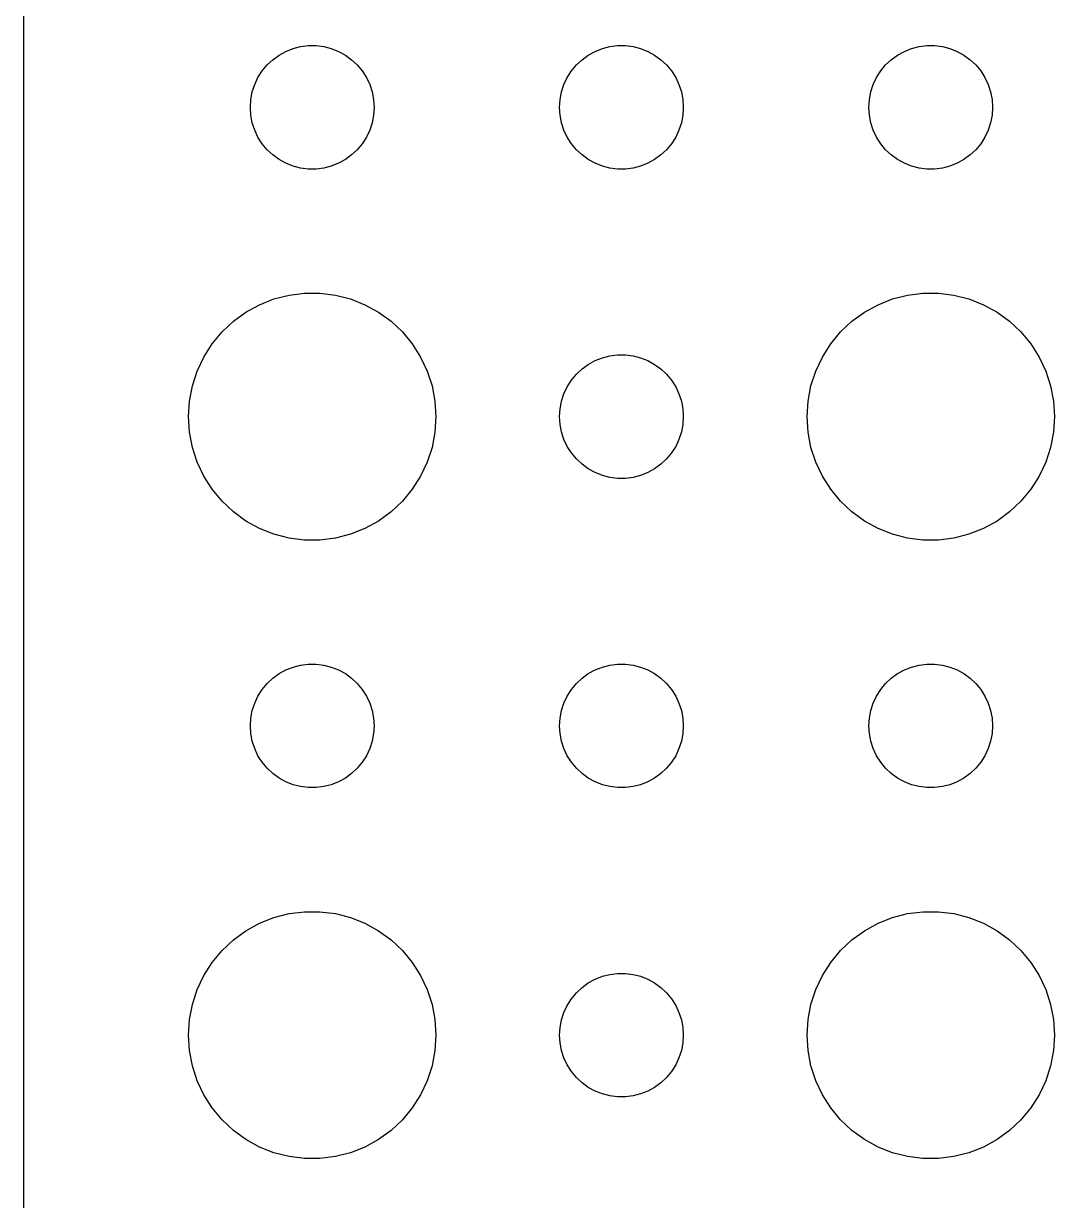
# Model space of a CAD drawing. Header units: metres. Extents: x -104 to 104, y -104 to 104.
# Drawn here: x -104.5 to -79.5, y -56.51 to -27.97 of the extents above; entities that cross this region are included whole.
import ezdxf

# ---------------------------------------------------------------- set-up
doc = ezdxf.new("R2010")
doc.units = ezdxf.units.M

msp = doc.modelspace()

# ---------------------------------------------------------------- linework, layer by layer
for p, q in [((-104.5, 99.5), (-104.5, -99.5)), ((-97.9635, -28.5734), (-97.7811, -28.5266)), ((-97.7811, -28.5266), (-97.5942, -28.503)), ((-97.5942, -28.503), (-97.4058, -28.503)), ((-97.4058, -28.503), (-97.2189, -28.5266)), ((-97.2189, -28.5266), (-97.0365, -28.5734)), ((-90.4635, -28.5734), (-90.2811, -28.5266)), ((-90.2811, -28.5266), (-90.0942, -28.503)), ((-90.0942, -28.503), (-89.9058, -28.503)), ((-89.9058, -28.503), (-89.7189, -28.5266)), ((-89.7189, -28.5266), (-89.5365, -28.5734)), ((-82.9635, -28.5734), (-82.7811, -28.5266)), ((-82.7811, -28.5266), (-82.5942, -28.503)), ((-82.5942, -28.503), (-82.4058, -28.503)), ((-82.4058, -28.503), (-82.2189, -28.5266)), ((-82.2189, -28.5266), (-82.0365, -28.5734)), ((-98.4561, -28.8442), (-98.3037, -28.7335)), ((-98.3037, -28.7335), (-98.1387, -28.6427)), ((-98.1387, -28.6427), (-97.9635, -28.5734)), ((-97.0365, -28.5734), (-96.8613, -28.6427)), ((-96.8613, -28.6427), (-96.6963, -28.7335)), ((-96.6963, -28.7335), (-96.5439, -28.8442)), ((-90.9561, -28.8442), (-90.8037, -28.7335)), ((-90.8037, -28.7335), (-90.6387, -28.6427)), ((-90.6387, -28.6427), (-90.4635, -28.5734)), ((-89.5365, -28.5734), (-89.3613, -28.6427)), ((-89.3613, -28.6427), (-89.1963, -28.7335)), ((-89.1963, -28.7335), (-89.0439, -28.8442)), ((-83.4561, -28.8442), (-83.3037, -28.7335)), ((-83.3037, -28.7335), (-83.1387, -28.6427)), ((-83.1387, -28.6427), (-82.9635, -28.5734)), ((-82.0365, -28.5734), (-81.8613, -28.6427)), ((-81.8613, -28.6427), (-81.6963, -28.7335)), ((-81.6963, -28.7335), (-81.5439, -28.8442)), ((-98.7135, -29.1183), (-98.5934, -28.9732)), ((-98.5934, -28.9732), (-98.4561, -28.8442)), ((-96.5439, -28.8442), (-96.4065, -28.9732)), ((-96.4065, -28.9732), (-96.2865, -29.1183)), ((-91.2135, -29.1183), (-91.0934, -28.9732)), ((-91.0934, -28.9732), (-90.9561, -28.8442)), ((-89.0439, -28.8442), (-88.9065, -28.9732)), ((-88.9065, -28.9732), (-88.7865, -29.1183)), ((-83.7135, -29.1183), (-83.5934, -28.9732)), ((-83.5934, -28.9732), (-83.4561, -28.8442)), ((-81.5439, -28.8442), (-81.4065, -28.9732)), ((-81.4065, -28.9732), (-81.2865, -29.1183)), ((-98.8947, -29.4478), (-98.8145, -29.2774)), ((-98.8145, -29.2774), (-98.7135, -29.1183)), ((-96.2865, -29.1183), (-96.1855, -29.2774)), ((-96.1855, -29.2774), (-96.1053, -29.4478)), ((-91.3947, -29.4478), (-91.3145, -29.2774)), ((-91.3145, -29.2774), (-91.2135, -29.1183)), ((-88.7865, -29.1183), (-88.6855, -29.2774)), ((-88.6855, -29.2774), (-88.6053, -29.4478)), ((-83.8947, -29.4478), (-83.8145, -29.2774)), ((-83.8145, -29.2774), (-83.7135, -29.1183)), ((-81.2865, -29.1183), (-81.1855, -29.2774)), ((-81.1855, -29.2774), (-81.1053, -29.4478)), ((-98.9882, -29.812), (-98.9529, -29.627)), ((-98.9529, -29.627), (-98.8947, -29.4478)), ((-96.1053, -29.4478), (-96.0471, -29.627)), ((-96.0471, -29.627), (-96.0118, -29.812)), ((-91.4882, -29.812), (-91.4529, -29.627)), ((-91.4529, -29.627), (-91.3947, -29.4478)), ((-88.6053, -29.4478), (-88.5471, -29.627)), ((-88.5471, -29.627), (-88.5118, -29.812)), ((-83.9882, -29.812), (-83.9529, -29.627)), ((-83.9529, -29.627), (-83.8947, -29.4478)), ((-81.1053, -29.4478), (-81.0471, -29.627)), ((-81.0471, -29.627), (-81.0118, -29.812)), ((-99, -30), (-98.9882, -29.812)), ((-96.0118, -29.812), (-96, -30)), ((-91.5, -30), (-91.4882, -29.812)), ((-88.5118, -29.812), (-88.5, -30)), ((-84, -30), (-83.9882, -29.812)), ((-81.0118, -29.812), (-81, -30)), ((-98.9882, -30.188), (-99, -30)), ((-98.9529, -30.373), (-98.9882, -30.188)), ((-96.0118, -30.188), (-96.0471, -30.373)), ((-96, -30), (-96.0118, -30.188)), ((-91.4882, -30.188), (-91.5, -30)), ((-91.4529, -30.373), (-91.4882, -30.188)), ((-88.5118, -30.188), (-88.5471, -30.373)), ((-88.5, -30), (-88.5118, -30.188)), ((-83.9882, -30.188), (-84, -30)), ((-83.9529, -30.373), (-83.9882, -30.188)), ((-81.0118, -30.188), (-81.0471, -30.373)), ((-81, -30), (-81.0118, -30.188)), ((-98.8947, -30.5522), (-98.9529, -30.373)), ((-96.0471, -30.373), (-96.1053, -30.5522)), ((-91.3947, -30.5522), (-91.4529, -30.373)), ((-88.5471, -30.373), (-88.6053, -30.5522)), ((-83.8947, -30.5522), (-83.9529, -30.373)), ((-81.0471, -30.373), (-81.1053, -30.5522)), ((-98.8145, -30.7226), (-98.8947, -30.5522)), ((-98.7135, -30.8817), (-98.8145, -30.7226)), ((-96.1855, -30.7226), (-96.2865, -30.8817)), ((-96.1053, -30.5522), (-96.1855, -30.7226)), ((-91.3145, -30.7226), (-91.3947, -30.5522)), ((-91.2135, -30.8817), (-91.3145, -30.7226)), ((-88.6855, -30.7226), (-88.7865, -30.8817)), ((-88.6053, -30.5522), (-88.6855, -30.7226)), ((-83.8145, -30.7226), (-83.8947, -30.5522)), ((-83.7135, -30.8817), (-83.8145, -30.7226)), ((-81.1855, -30.7226), (-81.2865, -30.8817)), ((-81.1053, -30.5522), (-81.1855, -30.7226)), ((-98.5934, -31.0268), (-98.7135, -30.8817)), ((-98.4561, -31.1558), (-98.5934, -31.0268)), ((-96.4065, -31.0268), (-96.5439, -31.1558)), ((-96.2865, -30.8817), (-96.4065, -31.0268)), ((-91.0934, -31.0268), (-91.2135, -30.8817)), ((-90.9561, -31.1558), (-91.0934, -31.0268)), ((-88.9065, -31.0268), (-89.0439, -31.1558)), ((-88.7865, -30.8817), (-88.9065, -31.0268)), ((-83.5934, -31.0268), (-83.7135, -30.8817)), ((-83.4561, -31.1558), (-83.5934, -31.0268)), ((-81.4065, -31.0268), (-81.5439, -31.1558)), ((-81.2865, -30.8817), (-81.4065, -31.0268)), ((-98.3037, -31.2665), (-98.4561, -31.1558)), ((-98.1387, -31.3572), (-98.3037, -31.2665)), ((-97.9635, -31.4266), (-98.1387, -31.3572)), ((-96.8613, -31.3572), (-97.0365, -31.4266)), ((-96.6963, -31.2665), (-96.8613, -31.3572)), ((-96.5439, -31.1558), (-96.6963, -31.2665)), ((-90.8037, -31.2665), (-90.9561, -31.1558)), ((-90.6387, -31.3572), (-90.8037, -31.2665)), ((-90.4635, -31.4266), (-90.6387, -31.3572)), ((-89.3613, -31.3572), (-89.5365, -31.4266)), ((-89.1963, -31.2665), (-89.3613, -31.3572)), ((-89.0439, -31.1558), (-89.1963, -31.2665)), ((-83.3037, -31.2665), (-83.4561, -31.1558)), ((-83.1387, -31.3572), (-83.3037, -31.2665)), ((-82.9635, -31.4266), (-83.1387, -31.3572)), ((-81.8613, -31.3572), (-82.0365, -31.4266)), ((-81.6963, -31.2665), (-81.8613, -31.3572)), ((-81.5439, -31.1558), (-81.6963, -31.2665)), ((-97.7811, -31.4734), (-97.9635, -31.4266)), ((-97.5942, -31.497), (-97.7811, -31.4734)), ((-97.4058, -31.497), (-97.5942, -31.497)), ((-97.2189, -31.4734), (-97.4058, -31.497)), ((-97.0365, -31.4266), (-97.2189, -31.4734)), ((-90.2811, -31.4734), (-90.4635, -31.4266)), ((-90.0942, -31.497), (-90.2811, -31.4734)), ((-89.9058, -31.497), (-90.0942, -31.497)), ((-89.7189, -31.4734), (-89.9058, -31.497)), ((-89.5365, -31.4266), (-89.7189, -31.4734)), ((-82.7811, -31.4734), (-82.9635, -31.4266)), ((-82.5942, -31.497), (-82.7811, -31.4734)), ((-82.4058, -31.497), (-82.5942, -31.497)), ((-82.2189, -31.4734), (-82.4058, -31.497)), ((-82.0365, -31.4266), (-82.2189, -31.4734)), ((-98.0621, -34.5531), (-97.6884, -34.5059)), ((-97.6884, -34.5059), (-97.3116, -34.5059)), ((-97.3116, -34.5059), (-96.9379, -34.5531)), ((-83.0621, -34.5531), (-82.6884, -34.5059)), ((-82.6884, -34.5059), (-82.3116, -34.5059)), ((-82.3116, -34.5059), (-81.9379, -34.5531)), ((-99.1075, -34.967), (-98.7773, -34.7855)), ((-98.7773, -34.7855), (-98.427, -34.6468)), ((-98.427, -34.6468), (-98.0621, -34.5531)), ((-96.9379, -34.5531), (-96.573, -34.6468)), ((-96.573, -34.6468), (-96.2227, -34.7855)), ((-96.2227, -34.7855), (-95.8925, -34.967)), ((-84.1075, -34.967), (-83.7773, -34.7855)), ((-83.7773, -34.7855), (-83.427, -34.6468)), ((-83.427, -34.6468), (-83.0621, -34.5531)), ((-81.9379, -34.5531), (-81.573, -34.6468)), ((-81.573, -34.6468), (-81.2227, -34.7855)), ((-81.2227, -34.7855), (-80.8925, -34.967)), ((-99.4123, -35.1885), (-99.1075, -34.967)), ((-95.8925, -34.967), (-95.5877, -35.1885)), ((-84.4123, -35.1885), (-84.1075, -34.967)), ((-80.8925, -34.967), (-80.5877, -35.1885)), ((-99.6869, -35.4464), (-99.4123, -35.1885)), ((-95.5877, -35.1885), (-95.3131, -35.4464)), ((-84.6869, -35.4464), (-84.4123, -35.1885)), ((-80.5877, -35.1885), (-80.3131, -35.4464)), ((-99.927, -35.7366), (-99.6869, -35.4464)), ((-95.3131, -35.4464), (-95.073, -35.7366)), ((-84.927, -35.7366), (-84.6869, -35.4464)), ((-80.3131, -35.4464), (-80.073, -35.7366)), ((-100.129, -36.0547), (-99.927, -35.7366)), ((-95.073, -35.7366), (-94.8711, -36.0547)), ((-85.1289, -36.0547), (-84.927, -35.7366)), ((-80.073, -35.7366), (-79.8711, -36.0547)), ((-100.289, -36.3956), (-100.129, -36.0547)), ((-94.8711, -36.0547), (-94.7107, -36.3956)), ((-90.9561, -36.3442), (-90.8037, -36.2335)), ((-90.8037, -36.2335), (-90.6387, -36.1428)), ((-90.6387, -36.1428), (-90.4635, -36.0734)), ((-90.4635, -36.0734), (-90.2811, -36.0266)), ((-90.2811, -36.0266), (-90.0942, -36.003)), ((-90.0942, -36.003), (-89.9058, -36.003)), ((-89.9058, -36.003), (-89.7189, -36.0266)), ((-89.7189, -36.0266), (-89.5365, -36.0734)), ((-89.5365, -36.0734), (-89.3613, -36.1428)), ((-89.3613, -36.1428), (-89.1963, -36.2335)), ((-89.1963, -36.2335), (-89.0439, -36.3442)), ((-85.2893, -36.3956), (-85.1289, -36.0547)), ((-79.8711, -36.0547), (-79.7107, -36.3956)), ((-100.406, -36.7539), (-100.289, -36.3956)), ((-94.7107, -36.3956), (-94.5943, -36.7539)), ((-91.2135, -36.6183), (-91.0934, -36.4732)), ((-91.0934, -36.4732), (-90.9561, -36.3442)), ((-89.0439, -36.3442), (-88.9065, -36.4732)), ((-88.9065, -36.4732), (-88.7865, -36.6183)), ((-85.4057, -36.7539), (-85.2893, -36.3956)), ((-79.7107, -36.3956), (-79.5943, -36.7539)), ((-100.476, -37.124), (-100.406, -36.7539)), ((-94.5943, -36.7539), (-94.5237, -37.124)), ((-91.3947, -36.9478), (-91.3145, -36.7774)), ((-91.3145, -36.7774), (-91.2135, -36.6183)), ((-88.7865, -36.6183), (-88.6855, -36.7774)), ((-88.6855, -36.7774), (-88.6053, -36.9478)), ((-85.4763, -37.124), (-85.4057, -36.7539)), ((-79.5943, -36.7539), (-79.5237, -37.124)), ((-91.4529, -37.127), (-91.3947, -36.9478)), ((-88.6053, -36.9478), (-88.5471, -37.127)), ((-100.5, -37.5), (-100.476, -37.124)), ((-94.5237, -37.124), (-94.5, -37.5)), ((-91.5, -37.5), (-91.4882, -37.312)), ((-91.4882, -37.312), (-91.4529, -37.127)), ((-88.5471, -37.127), (-88.5118, -37.312)), ((-88.5118, -37.312), (-88.5, -37.5)), ((-85.5, -37.5), (-85.4763, -37.124)), ((-79.5237, -37.124), (-79.5, -37.5)), ((-100.476, -37.876), (-100.5, -37.5)), ((-94.5, -37.5), (-94.5237, -37.876)), ((-91.4882, -37.688), (-91.5, -37.5)), ((-88.5, -37.5), (-88.5118, -37.688)), ((-85.4763, -37.876), (-85.5, -37.5)), ((-79.5, -37.5), (-79.5237, -37.876)), ((-100.406, -38.2461), (-100.476, -37.876)), ((-94.5237, -37.876), (-94.5943, -38.2461)), ((-91.4529, -37.873), (-91.4882, -37.688)), ((-91.3947, -38.0522), (-91.4529, -37.873)), ((-88.5471, -37.873), (-88.6053, -38.0522)), ((-88.5118, -37.688), (-88.5471, -37.873)), ((-85.4057, -38.2461), (-85.4763, -37.876)), ((-79.5237, -37.876), (-79.5943, -38.2461)), ((-91.3145, -38.2226), (-91.3947, -38.0522)), ((-91.2135, -38.3817), (-91.3145, -38.2226)), ((-88.6855, -38.2226), (-88.7865, -38.3817)), ((-88.6053, -38.0522), (-88.6855, -38.2226)), ((-100.289, -38.6044), (-100.406, -38.2461)), ((-94.5943, -38.2461), (-94.7107, -38.6044)), ((-91.0934, -38.5268), (-91.2135, -38.3817)), ((-90.9561, -38.6558), (-91.0934, -38.5268)), ((-88.9065, -38.5268), (-89.0439, -38.6558)), ((-88.7865, -38.3817), (-88.9065, -38.5268)), ((-85.2893, -38.6044), (-85.4057, -38.2461)), ((-79.5943, -38.2461), (-79.7107, -38.6044)), ((-100.129, -38.9453), (-100.289, -38.6044)), ((-94.7107, -38.6044), (-94.8711, -38.9453)), ((-90.8037, -38.7665), (-90.9561, -38.6558)), ((-90.6387, -38.8572), (-90.8037, -38.7665)), ((-89.1963, -38.7665), (-89.3613, -38.8572)), ((-89.0439, -38.6558), (-89.1963, -38.7665)), ((-85.1289, -38.9453), (-85.2893, -38.6044)), ((-79.7107, -38.6044), (-79.8711, -38.9453)), ((-99.927, -39.2634), (-100.129, -38.9453)), ((-94.8711, -38.9453), (-95.073, -39.2634)), ((-90.4635, -38.9266), (-90.6387, -38.8572)), ((-90.2811, -38.9734), (-90.4635, -38.9266)), ((-90.0942, -38.997), (-90.2811, -38.9734)), ((-89.9058, -38.997), (-90.0942, -38.997)), ((-89.7189, -38.9734), (-89.9058, -38.997)), ((-89.5365, -38.9266), (-89.7189, -38.9734)), ((-89.3613, -38.8572), (-89.5365, -38.9266)), ((-84.927, -39.2634), (-85.1289, -38.9453)), ((-79.8711, -38.9453), (-80.073, -39.2634)), ((-99.6869, -39.5536), (-99.927, -39.2634)), ((-95.073, -39.2634), (-95.3131, -39.5536)), ((-84.6869, -39.5536), (-84.927, -39.2634)), ((-80.073, -39.2634), (-80.3131, -39.5536)), ((-99.4123, -39.8115), (-99.6869, -39.5536)), ((-95.3131, -39.5536), (-95.5877, -39.8115)), ((-84.4123, -39.8115), (-84.6869, -39.5536)), ((-80.3131, -39.5536), (-80.5877, -39.8115)), ((-99.1075, -40.033), (-99.4123, -39.8115)), ((-95.5877, -39.8115), (-95.8925, -40.033)), ((-84.1075, -40.033), (-84.4123, -39.8115)), ((-80.5877, -39.8115), (-80.8925, -40.033)), ((-98.7773, -40.2145), (-99.1075, -40.033)), ((-98.427, -40.3532), (-98.7773, -40.2145)), ((-96.2227, -40.2145), (-96.573, -40.3532)), ((-95.8925, -40.033), (-96.2227, -40.2145)), ((-83.7773, -40.2145), (-84.1075, -40.033)), ((-83.427, -40.3532), (-83.7773, -40.2145)), ((-81.2227, -40.2145), (-81.573, -40.3532)), ((-80.8925, -40.033), (-81.2227, -40.2145)), ((-98.0621, -40.4469), (-98.427, -40.3532)), ((-97.6884, -40.4941), (-98.0621, -40.4469)), ((-97.3116, -40.4941), (-97.6884, -40.4941)), ((-96.9379, -40.4469), (-97.3116, -40.4941)), ((-96.573, -40.3532), (-96.9379, -40.4469)), ((-83.0621, -40.4469), (-83.427, -40.3532)), ((-82.6884, -40.4941), (-83.0621, -40.4469)), ((-82.3116, -40.4941), (-82.6884, -40.4941)), ((-81.9379, -40.4469), (-82.3116, -40.4941)), ((-81.573, -40.3532), (-81.9379, -40.4469)), ((-98.3037, -43.7335), (-98.1387, -43.6428)), ((-98.1387, -43.6428), (-97.9635, -43.5734)), ((-97.9635, -43.5734), (-97.7811, -43.5266)), ((-97.7811, -43.5266), (-97.5942, -43.503)), ((-97.5942, -43.503), (-97.4058, -43.503)), ((-97.4058, -43.503), (-97.2189, -43.5266)), ((-97.2189, -43.5266), (-97.0365, -43.5734)), ((-97.0365, -43.5734), (-96.8613, -43.6428)), ((-96.8613, -43.6428), (-96.6963, -43.7335)), ((-90.8037, -43.7335), (-90.6387, -43.6428)), ((-90.6387, -43.6428), (-90.4635, -43.5734)), ((-90.4635, -43.5734), (-90.2811, -43.5266)), ((-90.2811, -43.5266), (-90.0942, -43.503)), ((-90.0942, -43.503), (-89.9058, -43.503)), ((-89.9058, -43.503), (-89.7189, -43.5266)), ((-89.7189, -43.5266), (-89.5365, -43.5734)), ((-89.5365, -43.5734), (-89.3613, -43.6428)), ((-89.3613, -43.6428), (-89.1963, -43.7335)), ((-83.3037, -43.7335), (-83.1387, -43.6428)), ((-83.1387, -43.6428), (-82.9635, -43.5734)), ((-82.9635, -43.5734), (-82.7811, -43.5266)), ((-82.7811, -43.5266), (-82.5942, -43.503)), ((-82.5942, -43.503), (-82.4058, -43.503)), ((-82.4058, -43.503), (-82.2189, -43.5266)), ((-82.2189, -43.5266), (-82.0365, -43.5734)), ((-82.0365, -43.5734), (-81.8613, -43.6428)), ((-81.8613, -43.6428), (-81.6963, -43.7335)), ((-98.5934, -43.9732), (-98.4561, -43.8442)), ((-98.4561, -43.8442), (-98.3037, -43.7335)), ((-96.6963, -43.7335), (-96.5439, -43.8442)), ((-96.5439, -43.8442), (-96.4065, -43.9732)), ((-91.0934, -43.9732), (-90.9561, -43.8442)), ((-90.9561, -43.8442), (-90.8037, -43.7335)), ((-89.1963, -43.7335), (-89.0439, -43.8442)), ((-89.0439, -43.8442), (-88.9065, -43.9732)), ((-83.5934, -43.9732), (-83.4561, -43.8442)), ((-83.4561, -43.8442), (-83.3037, -43.7335)), ((-81.6963, -43.7335), (-81.5439, -43.8442)), ((-81.5439, -43.8442), (-81.4065, -43.9732)), ((-98.8145, -44.2774), (-98.7135, -44.1183)), ((-98.7135, -44.1183), (-98.5934, -43.9732)), ((-96.4065, -43.9732), (-96.2865, -44.1183)), ((-96.2865, -44.1183), (-96.1855, -44.2774)), ((-91.3145, -44.2774), (-91.2135, -44.1183)), ((-91.2135, -44.1183), (-91.0934, -43.9732)), ((-88.9065, -43.9732), (-88.7865, -44.1183)), ((-88.7865, -44.1183), (-88.6855, -44.2774)), ((-83.8145, -44.2774), (-83.7135, -44.1183)), ((-83.7135, -44.1183), (-83.5934, -43.9732)), ((-81.4065, -43.9732), (-81.2865, -44.1183)), ((-81.2865, -44.1183), (-81.1855, -44.2774)), ((-98.9529, -44.627), (-98.8947, -44.4478)), ((-98.8947, -44.4478), (-98.8145, -44.2774)), ((-96.1855, -44.2774), (-96.1053, -44.4478)), ((-96.1053, -44.4478), (-96.0471, -44.627)), ((-91.4529, -44.627), (-91.3947, -44.4478)), ((-91.3947, -44.4478), (-91.3145, -44.2774)), ((-88.6855, -44.2774), (-88.6053, -44.4478)), ((-88.6053, -44.4478), (-88.5471, -44.627)), ((-83.9529, -44.627), (-83.8947, -44.4478)), ((-83.8947, -44.4478), (-83.8145, -44.2774)), ((-81.1855, -44.2774), (-81.1053, -44.4478)), ((-81.1053, -44.4478), (-81.0471, -44.627)), ((-98.9882, -44.812), (-98.9529, -44.627)), ((-96.0471, -44.627), (-96.0118, -44.812)), ((-91.4882, -44.812), (-91.4529, -44.627)), ((-88.5471, -44.627), (-88.5118, -44.812)), ((-83.9882, -44.812), (-83.9529, -44.627)), ((-81.0471, -44.627), (-81.0118, -44.812)), ((-99, -45), (-98.9882, -44.812)), ((-98.9882, -45.188), (-99, -45)), ((-96.0118, -44.812), (-96, -45)), ((-96, -45), (-96.0118, -45.188)), ((-91.5, -45), (-91.4882, -44.812)), ((-91.4882, -45.188), (-91.5, -45)), ((-88.5118, -44.812), (-88.5, -45)), ((-88.5, -45), (-88.5118, -45.188)), ((-84, -45), (-83.9882, -44.812)), ((-83.9882, -45.188), (-84, -45)), ((-81.0118, -44.812), (-81, -45)), ((-81, -45), (-81.0118, -45.188)), ((-98.9529, -45.373), (-98.9882, -45.188)), ((-98.8947, -45.5522), (-98.9529, -45.373)), ((-96.0471, -45.373), (-96.1053, -45.5522)), ((-96.0118, -45.188), (-96.0471, -45.373)), ((-91.4529, -45.373), (-91.4882, -45.188)), ((-91.3947, -45.5522), (-91.4529, -45.373)), ((-88.5471, -45.373), (-88.6053, -45.5522)), ((-88.5118, -45.188), (-88.5471, -45.373)), ((-83.9529, -45.373), (-83.9882, -45.188)), ((-83.8947, -45.5522), (-83.9529, -45.373)), ((-81.0471, -45.373), (-81.1053, -45.5522)), ((-81.0118, -45.188), (-81.0471, -45.373)), ((-98.8145, -45.7226), (-98.8947, -45.5522)), ((-96.1053, -45.5522), (-96.1855, -45.7226)), ((-91.3145, -45.7226), (-91.3947, -45.5522)), ((-88.6053, -45.5522), (-88.6855, -45.7226)), ((-83.8145, -45.7226), (-83.8947, -45.5522)), ((-81.1053, -45.5522), (-81.1855, -45.7226)), ((-98.7135, -45.8817), (-98.8145, -45.7226)), ((-98.5934, -46.0268), (-98.7135, -45.8817)), ((-96.2865, -45.8817), (-96.4065, -46.0268)), ((-96.1855, -45.7226), (-96.2865, -45.8817)), ((-91.2135, -45.8817), (-91.3145, -45.7226)), ((-91.0934, -46.0268), (-91.2135, -45.8817)), ((-88.7865, -45.8817), (-88.9065, -46.0268)), ((-88.6855, -45.7226), (-88.7865, -45.8817)), ((-83.7135, -45.8817), (-83.8145, -45.7226)), ((-83.5934, -46.0268), (-83.7135, -45.8817)), ((-81.2865, -45.8817), (-81.4065, -46.0268)), ((-81.1855, -45.7226), (-81.2865, -45.8817)), ((-98.4561, -46.1558), (-98.5934, -46.0268)), ((-98.3037, -46.2665), (-98.4561, -46.1558)), ((-96.5439, -46.1558), (-96.6963, -46.2665)), ((-96.4065, -46.0268), (-96.5439, -46.1558)), ((-90.9561, -46.1558), (-91.0934, -46.0268)), ((-90.8037, -46.2665), (-90.9561, -46.1558)), ((-89.0439, -46.1558), (-89.1963, -46.2665)), ((-88.9065, -46.0268), (-89.0439, -46.1558)), ((-83.4561, -46.1558), (-83.5934, -46.0268)), ((-83.3037, -46.2665), (-83.4561, -46.1558)), ((-81.5439, -46.1558), (-81.6963, -46.2665)), ((-81.4065, -46.0268), (-81.5439, -46.1558)), ((-98.1387, -46.3572), (-98.3037, -46.2665)), ((-97.9635, -46.4266), (-98.1387, -46.3572)), ((-97.7811, -46.4734), (-97.9635, -46.4266)), ((-97.5942, -46.497), (-97.7811, -46.4734)), ((-97.4058, -46.497), (-97.5942, -46.497)), ((-97.2189, -46.4734), (-97.4058, -46.497)), ((-97.0365, -46.4266), (-97.2189, -46.4734)), ((-96.8613, -46.3572), (-97.0365, -46.4266)), ((-96.6963, -46.2665), (-96.8613, -46.3572)), ((-90.6387, -46.3572), (-90.8037, -46.2665)), ((-90.4635, -46.4266), (-90.6387, -46.3572)), ((-90.2811, -46.4734), (-90.4635, -46.4266)), ((-90.0942, -46.497), (-90.2811, -46.4734)), ((-89.9058, -46.497), (-90.0942, -46.497)), ((-89.7189, -46.4734), (-89.9058, -46.497)), ((-89.5365, -46.4266), (-89.7189, -46.4734)), ((-89.3613, -46.3572), (-89.5365, -46.4266)), ((-89.1963, -46.2665), (-89.3613, -46.3572)), ((-83.1387, -46.3572), (-83.3037, -46.2665)), ((-82.9635, -46.4266), (-83.1387, -46.3572)), ((-82.7811, -46.4734), (-82.9635, -46.4266)), ((-82.5942, -46.497), (-82.7811, -46.4734)), ((-82.4058, -46.497), (-82.5942, -46.497)), ((-82.2189, -46.4734), (-82.4058, -46.497)), ((-82.0365, -46.4266), (-82.2189, -46.4734)), ((-81.8613, -46.3572), (-82.0365, -46.4266)), ((-81.6963, -46.2665), (-81.8613, -46.3572)), ((-98.7773, -49.7855), (-98.427, -49.6468)), ((-98.427, -49.6468), (-98.0621, -49.5531)), ((-98.0621, -49.5531), (-97.6884, -49.5059)), ((-97.6884, -49.5059), (-97.3116, -49.5059)), ((-97.3116, -49.5059), (-96.9379, -49.5531)), ((-96.9379, -49.5531), (-96.573, -49.6468)), ((-96.573, -49.6468), (-96.2227, -49.7855)), ((-83.7773, -49.7855), (-83.427, -49.6468)), ((-83.427, -49.6468), (-83.0621, -49.5531)), ((-83.0621, -49.5531), (-82.6884, -49.5059)), ((-82.6884, -49.5059), (-82.3116, -49.5059)), ((-82.3116, -49.5059), (-81.9379, -49.5531)), ((-81.9379, -49.5531), (-81.573, -49.6468)), ((-81.573, -49.6468), (-81.2227, -49.7855)), ((-99.1075, -49.967), (-98.7773, -49.7855)), ((-96.2227, -49.7855), (-95.8925, -49.967)), ((-84.1075, -49.967), (-83.7773, -49.7855)), ((-81.2227, -49.7855), (-80.8925, -49.967)), ((-99.6869, -50.4464), (-99.4123, -50.1885)), ((-99.4123, -50.1885), (-99.1075, -49.967)), ((-95.8925, -49.967), (-95.5877, -50.1885)), ((-95.5877, -50.1885), (-95.3131, -50.4464)), ((-84.6869, -50.4464), (-84.4123, -50.1885)), ((-84.4123, -50.1885), (-84.1075, -49.967)), ((-80.8925, -49.967), (-80.5877, -50.1885)), ((-80.5877, -50.1885), (-80.3131, -50.4464)), ((-99.927, -50.7366), (-99.6869, -50.4464)), ((-95.3131, -50.4464), (-95.073, -50.7366)), ((-84.927, -50.7366), (-84.6869, -50.4464)), ((-80.3131, -50.4464), (-80.073, -50.7366)), ((-100.129, -51.0547), (-99.927, -50.7366)), ((-95.073, -50.7366), (-94.8711, -51.0547)), ((-85.1289, -51.0547), (-84.927, -50.7366)), ((-80.073, -50.7366), (-79.8711, -51.0547)), ((-100.289, -51.3956), (-100.129, -51.0547)), ((-94.8711, -51.0547), (-94.7107, -51.3956)), ((-90.6387, -51.1428), (-90.4635, -51.0734)), ((-90.4635, -51.0734), (-90.2811, -51.0266)), ((-90.2811, -51.0266), (-90.0942, -51.003)), ((-90.0942, -51.003), (-89.9058, -51.003)), ((-89.9058, -51.003), (-89.7189, -51.0266)), ((-89.7189, -51.0266), (-89.5365, -51.0734)), ((-89.5365, -51.0734), (-89.3613, -51.1428)), ((-85.2893, -51.3956), (-85.1289, -51.0547)), ((-79.8711, -51.0547), (-79.7107, -51.3956)), ((-91.0934, -51.4732), (-90.9561, -51.3442)), ((-90.9561, -51.3442), (-90.8037, -51.2335)), ((-90.8037, -51.2335), (-90.6387, -51.1428)), ((-89.3613, -51.1428), (-89.1963, -51.2335)), ((-89.1963, -51.2335), (-89.0439, -51.3442)), ((-89.0439, -51.3442), (-88.9065, -51.4732)), ((-100.406, -51.7539), (-100.289, -51.3956)), ((-94.7107, -51.3956), (-94.5943, -51.7539)), ((-91.3145, -51.7774), (-91.2135, -51.6183)), ((-91.2135, -51.6183), (-91.0934, -51.4732)), ((-88.9065, -51.4732), (-88.7865, -51.6183)), ((-88.7865, -51.6183), (-88.6855, -51.7774)), ((-85.4057, -51.7539), (-85.2893, -51.3956)), ((-79.7107, -51.3956), (-79.5943, -51.7539)), ((-100.476, -52.124), (-100.406, -51.7539)), ((-94.5943, -51.7539), (-94.5237, -52.124)), ((-91.3947, -51.9478), (-91.3145, -51.7774)), ((-88.6855, -51.7774), (-88.6053, -51.9478)), ((-85.4763, -52.124), (-85.4057, -51.7539)), ((-79.5943, -51.7539), (-79.5237, -52.124)), ((-100.5, -52.5), (-100.476, -52.124)), ((-94.5237, -52.124), (-94.5, -52.5)), ((-91.4882, -52.312), (-91.4529, -52.127)), ((-91.4529, -52.127), (-91.3947, -51.9478)), ((-88.6053, -51.9478), (-88.5471, -52.127)), ((-88.5471, -52.127), (-88.5118, -52.312)), ((-85.5, -52.5), (-85.4763, -52.124)), ((-79.5237, -52.124), (-79.5, -52.5)), ((-100.476, -52.876), (-100.5, -52.5)), ((-94.5, -52.5), (-94.5237, -52.876)), ((-91.5, -52.5), (-91.4882, -52.312)), ((-91.4882, -52.688), (-91.5, -52.5)), ((-88.5118, -52.312), (-88.5, -52.5)), ((-88.5, -52.5), (-88.5118, -52.688)), ((-85.4763, -52.876), (-85.5, -52.5)), ((-79.5, -52.5), (-79.5237, -52.876)), ((-91.4529, -52.873), (-91.4882, -52.688)), ((-88.5118, -52.688), (-88.5471, -52.873)), ((-100.406, -53.2461), (-100.476, -52.876)), ((-94.5237, -52.876), (-94.5943, -53.2461)), ((-91.3947, -53.0522), (-91.4529, -52.873)), ((-91.3145, -53.2226), (-91.3947, -53.0522)), ((-88.6053, -53.0522), (-88.6855, -53.2226)), ((-88.5471, -52.873), (-88.6053, -53.0522)), ((-85.4057, -53.2461), (-85.4763, -52.876)), ((-79.5237, -52.876), (-79.5943, -53.2461)), ((-100.289, -53.6044), (-100.406, -53.2461)), ((-94.5943, -53.2461), (-94.7107, -53.6044)), ((-91.2135, -53.3817), (-91.3145, -53.2226)), ((-88.6855, -53.2226), (-88.7865, -53.3817)), ((-85.2893, -53.6044), (-85.4057, -53.2461)), ((-79.5943, -53.2461), (-79.7107, -53.6044)), ((-100.129, -53.9453), (-100.289, -53.6044)), ((-94.7107, -53.6044), (-94.8711, -53.9453)), ((-91.0934, -53.5268), (-91.2135, -53.3817)), ((-90.9561, -53.6558), (-91.0934, -53.5268)), ((-90.8037, -53.7665), (-90.9561, -53.6558)), ((-89.0439, -53.6558), (-89.1963, -53.7665)), ((-88.9065, -53.5268), (-89.0439, -53.6558)), ((-88.7865, -53.3817), (-88.9065, -53.5268)), ((-85.1289, -53.9453), (-85.2893, -53.6044)), ((-79.7107, -53.6044), (-79.8711, -53.9453)), ((-90.6387, -53.8572), (-90.8037, -53.7665)), ((-90.4635, -53.9266), (-90.6387, -53.8572)), ((-90.2811, -53.9734), (-90.4635, -53.9266)), ((-89.5365, -53.9266), (-89.7189, -53.9734)), ((-89.3613, -53.8572), (-89.5365, -53.9266)), ((-89.1963, -53.7665), (-89.3613, -53.8572)), ((-99.927, -54.2634), (-100.129, -53.9453)), ((-94.8711, -53.9453), (-95.073, -54.2634)), ((-90.0942, -53.997), (-90.2811, -53.9734)), ((-89.9058, -53.997), (-90.0942, -53.997)), ((-89.7189, -53.9734), (-89.9058, -53.997)), ((-84.927, -54.2634), (-85.1289, -53.9453)), ((-79.8711, -53.9453), (-80.073, -54.2634)), ((-99.6869, -54.5536), (-99.927, -54.2634)), ((-95.073, -54.2634), (-95.3131, -54.5536)), ((-84.6869, -54.5536), (-84.927, -54.2634)), ((-80.073, -54.2634), (-80.3131, -54.5536)), ((-99.4123, -54.8115), (-99.6869, -54.5536)), ((-95.3131, -54.5536), (-95.5877, -54.8115)), ((-84.4123, -54.8115), (-84.6869, -54.5536)), ((-80.3131, -54.5536), (-80.5877, -54.8115)), ((-99.1075, -55.033), (-99.4123, -54.8115)), ((-98.7773, -55.2145), (-99.1075, -55.033)), ((-95.8925, -55.033), (-96.2227, -55.2145)), ((-95.5877, -54.8115), (-95.8925, -55.033)), ((-84.1075, -55.033), (-84.4123, -54.8115)), ((-83.7773, -55.2145), (-84.1075, -55.033)), ((-80.8925, -55.033), (-81.2227, -55.2145)), ((-80.5877, -54.8115), (-80.8925, -55.033)), ((-98.427, -55.3532), (-98.7773, -55.2145)), ((-98.0621, -55.4469), (-98.427, -55.3532)), ((-96.573, -55.3532), (-96.9379, -55.4469)), ((-96.2227, -55.2145), (-96.573, -55.3532)), ((-83.427, -55.3532), (-83.7773, -55.2145)), ((-83.0621, -55.4469), (-83.427, -55.3532)), ((-81.573, -55.3532), (-81.9379, -55.4469)), ((-81.2227, -55.2145), (-81.573, -55.3532)), ((-97.6884, -55.4941), (-98.0621, -55.4469)), ((-97.3116, -55.4941), (-97.6884, -55.4941)), ((-96.9379, -55.4469), (-97.3116, -55.4941)), ((-82.6884, -55.4941), (-83.0621, -55.4469)), ((-82.3116, -55.4941), (-82.6884, -55.4941)), ((-81.9379, -55.4469), (-82.3116, -55.4941))]:
    msp.add_line(p, q)

doc.saveas('drawing.dxf')
